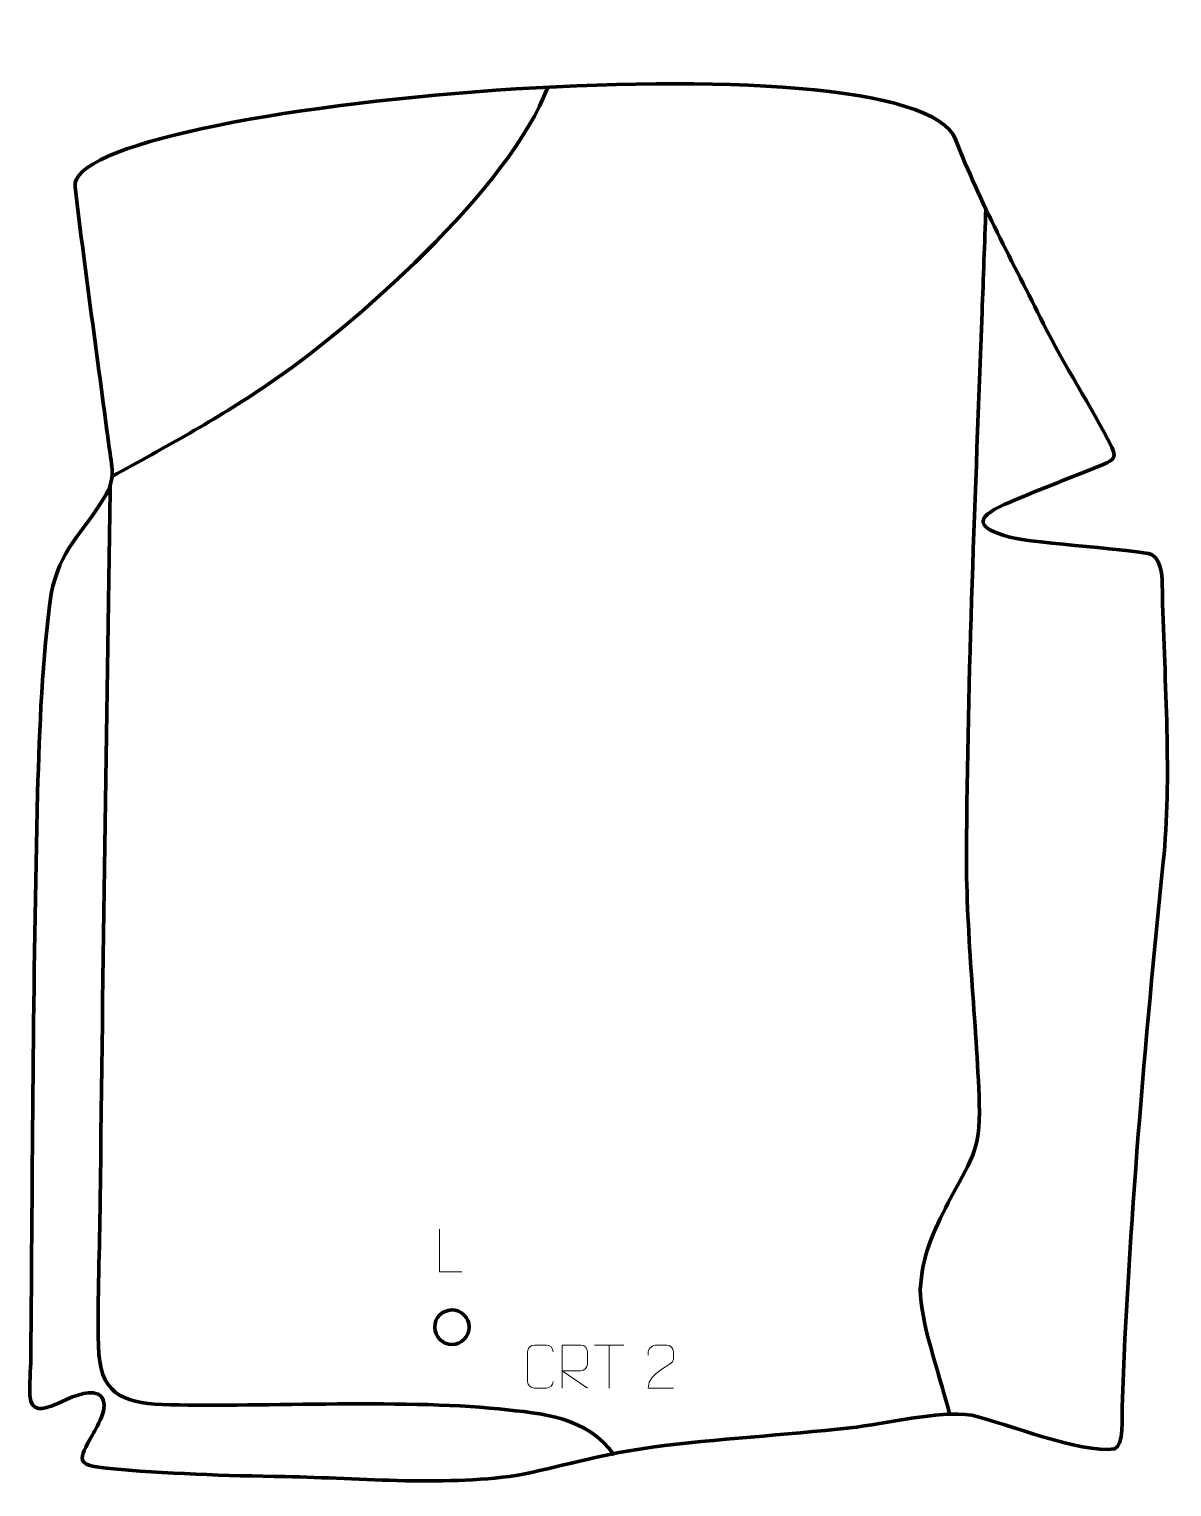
# Model space of a CAD drawing. Header units: millimetres. Extents: x -613 to 51, y 197 to 1044.
import ezdxf

# ---------------------------------------------------------------- set-up
doc = ezdxf.new("R2010")
doc.units = ezdxf.units.MM
doc.header["$MEASUREMENT"] = 0
doc.layers.add('layer 2', color=7, linetype='Continuous')
doc.layers.add('layer 3', color=7, linetype='Continuous')

msp = doc.modelspace()

# ---------------------------------------------------------------- linework, layer by layer
at = {"layer": 'layer 2', "color": 142, "lineweight": 158}
for points, knots in [([(-564.7429, 784.3605), (-533.668, 801.4035), (-504.9483, 816.96), (-475.4667, 836.9338), (-475.4667, 836.9338), (-425.6362, 870.1739), (-332.7559, 952.561), (-311.5522, 1010.595)], [0, 0, 0, 0, 0.33333333, 0.33333333, 0.33333333, 0.33333333, 1, 1, 1, 1]), ([(-56.8708, 939.8211), (-57.6013, 919.7799), (-58.3317, 899.7388), (-59.0621, 879.6975), (-59.0621, 879.6975), (-62.8976, 774.7371), (-67.632, 669.8382), (-68.1372, 564.7877), (-68.1372, 564.7877), (-68.3146, 516.6769), (-62.3336, 467.9236), (-60.6729, 419.6241), (-60.6729, 419.6241), (-59.7606, 391.7564), (-66.361, 385.941), (-78.7044, 362.2297), (-78.7044, 362.2297), (-87.61, 345.1226), (-93.981, 331.3165), (-94.9603, 311.661), (-94.9603, 311.661), (-94.9268, 293.0359), (-84.2354, 263.4646), (-79.0703, 243.5631), (-79.0703, 243.5631), (-79.0703, 243.5631), (-77.931, 239.1922), (-77.931, 239.1922)], [0, 0, 0, 0, 0.125, 0.125, 0.125, 0.125, 0.25, 0.25, 0.25, 0.25, 0.375, 0.375, 0.375, 0.375, 0.5, 0.5, 0.5, 0.5, 0.625, 0.625, 0.625, 0.625, 0.75, 0.75, 0.75, 0.75, 1, 1, 1, 1]), ([(-272.9208, 215.4735), (-289.1051, 237.9672), (-313.841, 239.5188), (-339.9879, 242.2743), (-339.9879, 242.2743), (-396.2308, 248.2021), (-486.5683, 243.0973), (-535.472, 244.8587), (-535.472, 244.8587), (-559.3346, 245.7181), (-572.2203, 251.7399), (-572.7028, 279.0749), (-572.7028, 279.0749), (-573.1889, 306.6162), (-571.977, 335.708), (-571.6688, 363.4134), (-571.6688, 363.4134), (-570.0843, 500.8863), (-567.9698, 638.3524), (-565.945, 775.8194), (-565.945, 775.8194), (-565.929, 776.9083), (-565.9129, 777.9973), (-565.8969, 779.0863)], [0, 0, 0, 0, 0.14285714, 0.14285714, 0.14285714, 0.14285714, 0.28571429, 0.28571429, 0.28571429, 0.28571429, 0.42857143, 0.42857143, 0.42857143, 0.42857143, 0.57142857, 0.57142857, 0.57142857, 0.57142857, 0.71428571, 0.71428571, 0.71428571, 0.71428571, 1, 1, 1, 1])]:
    msp.add_open_spline(points, degree=3, knots=knots, dxfattribs=at)
at = {"layer": 'layer 2', "color": 250, "lineweight": 9}
for points, knots in [([(-361.4498, 321.9134), (-361.4498, 321.9134), (-374.3989, 321.9134), (-374.3989, 321.9134), (-374.3989, 321.9134), (-374.3989, 321.9134), (-374.3989, 346.867), (-374.3989, 346.867)], [0, 0, 0, 0, 0.33333333, 0.33333333, 0.33333333, 0.33333333, 1, 1, 1, 1]), ([(-308.3453, 258.2309), (-308.4851, 255.9075), (-310.1623, 254.4279), (-312.31, 254.4171), (-312.31, 254.4171), (-314.6419, 254.4175), (-316.9738, 254.4175), (-319.3053, 254.4171), (-319.3053, 254.4171), (-321.2303, 254.3117), (-323.2024, 256.1962), (-323.1912, 258.2135), (-323.1912, 258.2135), (-323.1908, 263.9836), (-323.1908, 269.7533), (-323.1912, 275.5226), (-323.1912, 275.5226), (-323.187, 277.6607), (-321.4403, 279.3799), (-319.2879, 279.3664), (-319.2879, 279.3664), (-316.9622, 279.3664), (-314.6361, 279.3664), (-312.31, 279.3664), (-312.31, 279.3664), (-310.3634, 279.4019), (-308.372, 277.9104), (-308.3453, 275.4728)], [0, 0, 0, 0, 0.125, 0.125, 0.125, 0.125, 0.25, 0.25, 0.25, 0.25, 0.375, 0.375, 0.375, 0.375, 0.5, 0.5, 0.5, 0.5, 0.625, 0.625, 0.625, 0.625, 0.75, 0.75, 0.75, 0.75, 1, 1, 1, 1]), ([(-303.1004, 254.4132), (-303.1004, 254.4132), (-303.1004, 279.3667), (-303.1004, 279.3667), (-303.1004, 279.3667), (-299.5056, 279.3667), (-295.9101, 279.3667), (-292.3149, 279.3667), (-292.3149, 279.3667), (-289.9896, 279.329), (-288.4323, 277.839), (-288.4364, 275.4726), (-288.4364, 275.4726), (-288.4368, 273.4371), (-288.4368, 270.3777), (-288.4364, 268.3417), (-288.4364, 268.3417), (-288.4429, 266.4662), (-290.2552, 264.5244), (-292.2647, 264.5053), (-292.2647, 264.5053), (-292.2647, 264.5053), (-303.1004, 264.5053), (-303.1004, 264.5053), (-303.1004, 264.5053), (-303.1004, 264.5053), (-288.4457, 254.4132), (-288.4457, 254.4132)], [0, 0, 0, 0, 0.125, 0.125, 0.125, 0.125, 0.25, 0.25, 0.25, 0.25, 0.375, 0.375, 0.375, 0.375, 0.5, 0.5, 0.5, 0.5, 0.625, 0.625, 0.625, 0.625, 0.75, 0.75, 0.75, 0.75, 1, 1, 1, 1]), ([(-238.3969, 254.4028), (-243.3113, 254.4031), (-248.2257, 254.4031), (-253.1398, 254.4028), (-253.1398, 254.4028), (-253.1398, 264.3351), (-238.4888, 266.9763), (-238.3969, 271.2866), (-238.3969, 271.2866), (-238.3972, 272.7107), (-238.3972, 274.1344), (-238.3969, 275.5577), (-238.3969, 275.5577), (-238.4138, 277.6348), (-240.5366, 279.3596), (-242.2076, 279.3769), (-242.2076, 279.3769), (-244.2808, 279.3765), (-246.3537, 279.3765), (-248.4261, 279.3769), (-248.4261, 279.3769), (-250.2482, 279.3934), (-253.0729, 277.6013), (-253.1398, 275.5077), (-253.1398, 275.5077), (-253.1398, 275.5077), (-253.1398, 273.4529), (-253.1398, 273.4529)], [0, 0, 0, 0, 0.125, 0.125, 0.125, 0.125, 0.25, 0.25, 0.25, 0.25, 0.375, 0.375, 0.375, 0.375, 0.5, 0.5, 0.5, 0.5, 0.625, 0.625, 0.625, 0.625, 0.75, 0.75, 0.75, 0.75, 1, 1, 1, 1])]:
    msp.add_open_spline(points, degree=3, knots=knots, dxfattribs=at)
at = {"layer": 'layer 2', "color": 142, "lineweight": 200}
msp.add_open_spline([(-367.1815, 279.796), (-372.7042, 279.7673), (-377.2046, 284.2211), (-377.2333, 289.7439), (-377.2333, 289.7439), (-377.2621, 295.2666), (-372.8083, 299.767), (-367.2855, 299.7957), (-367.2855, 299.7957), (-361.7627, 299.8245), (-357.2623, 295.3706), (-357.2336, 289.8479), (-357.2336, 289.8479), (-357.2049, 284.3251), (-361.6587, 279.8247), (-367.1815, 279.796)], degree=3, knots=[0, 0, 0, 0, 0.2, 0.2, 0.2, 0.2, 0.4, 0.4, 0.4, 0.4, 0.6, 0.6, 0.6, 0.6, 1, 1, 1, 1], dxfattribs=at)
at = {"layer": 'layer 2', "color": 250, "lineweight": 9}
for points in [[(-284.2619, 279.3432), (-284.2619, 279.3432), (-267.2747, 279.3432), (-267.2747, 279.3432)], [(-275.7681, 254.4132), (-275.7681, 254.4132), (-275.7681, 279.3667), (-275.7681, 279.3667)]]:
    msp.add_open_spline(points, degree=3, dxfattribs=at)
at = {"layer": 'layer 3', "color": 242, "lineweight": 158}
msp.add_open_spline([(-74.4702, 980.203), (-60.5711, 944.1153), (-40.8112, 908.0202), (-23.5007, 873.248), (-23.5007, 873.248), (-11.2707, 848.6812), (3.9616, 825.51), (16.4015, 801.2301), (16.4015, 801.2301), (20.0456, 794.1179), (15.4717, 793.0356), (8.9913, 790.3603), (8.9913, 790.3603), (-9.1839, 782.8996), (-28.3121, 775.8166), (-46.1814, 767.91), (-46.1814, 767.91), (-64.309, 759.8892), (-61.3856, 754.1221), (-43.6693, 749.181), (-43.6693, 749.181), (-27.9649, 745.0406), (33.6533, 741.7095), (39.3398, 738.9281), (39.3398, 738.9281), (46.5239, 735.4144), (45.5628, 721.8616), (45.7465, 714.8334), (45.7465, 714.8334), (47.0392, 665.3748), (51.2251, 608.3023), (46.2778, 560.3631), (46.2778, 560.3631), (35.5832, 455.4246), (26.2079, 348.8201), (22.2707, 243.4213), (22.2707, 243.4213), (22.1767, 238.2671), (23.5623, 221.1001), (17.8562, 219.0537), (17.8562, 219.0537), (-2.615, 216.391), (-43.4412, 233.4574), (-65.0048, 238.6316), (-65.0048, 238.6316), (-85.6137, 241.4667), (-114.4317, 233.6437), (-135.9384, 231.2507), (-135.9384, 231.2507), (-174.0592, 227.155), (-212.9556, 224.8566), (-250.8528, 220.0655), (-250.8528, 220.0655), (-276.9789, 216.5244), (-300.2481, 209.8211), (-325.7242, 204.3315), (-325.7242, 204.3315), (-368.6892, 196.9948), (-420.0619, 202.1342), (-464.0819, 202.9439), (-464.0819, 202.9439), (-498.792, 203.4874), (-533.434, 204.6103), (-568.0185, 207.7635), (-568.0185, 207.7635), (-585.9474, 209.9389), (-584.4685, 212.3668), (-576.1709, 227.1925), (-576.1709, 227.1925), (-573.0649, 232.7419), (-564.5763, 246.0232), (-572.9004, 250.9088), (-572.9004, 250.9088), (-586.2902, 256.6324), (-610.9946, 230.062), (-612.4871, 250.1047), (-612.4871, 250.1047), (-612.9347, 256.1164), (-612.0365, 265.1603), (-611.9801, 271.6965), (-611.9801, 271.6965), (-611.0293, 381.1443), (-610.7824, 491.0955), (-608.0069, 600.4804), (-608.0069, 600.4804), (-606.9149, 637.6438), (-605.4291, 679.3398), (-600.1181, 715.9973), (-600.1181, 715.9973), (-595.1917, 741.9835), (-581.9819, 751.0083), (-569.4806, 771.6768), (-569.4806, 771.6768), (-562.1008, 783.8779), (-564.8953, 789.1622), (-566.5974, 802.2728), (-566.5974, 802.2728), (-573.6436, 856.5436), (-579.7164, 898.3279), (-586.2426, 952.6074), (-586.2426, 952.6074), (-592.115, 1001.4528), (-98.9869, 1044.2963), (-74.4702, 980.203)], degree=3, knots=[0, 0, 0, 0, 0.03703704, 0.03703704, 0.03703704, 0.03703704, 0.07407407, 0.07407407, 0.07407407, 0.07407407, 0.11111111, 0.11111111, 0.11111111, 0.11111111, 0.14814815, 0.14814815, 0.14814815, 0.14814815, 0.18518519, 0.18518519, 0.18518519, 0.18518519, 0.22222222, 0.22222222, 0.22222222, 0.22222222, 0.25925926, 0.25925926, 0.25925926, 0.25925926, 0.2962963, 0.2962963, 0.2962963, 0.2962963, 0.33333333, 0.33333333, 0.33333333, 0.33333333, 0.37037037, 0.37037037, 0.37037037, 0.37037037, 0.40740741, 0.40740741, 0.40740741, 0.40740741, 0.44444444, 0.44444444, 0.44444444, 0.44444444, 0.48148148, 0.48148148, 0.48148148, 0.48148148, 0.51851852, 0.51851852, 0.51851852, 0.51851852, 0.55555556, 0.55555556, 0.55555556, 0.55555556, 0.59259259, 0.59259259, 0.59259259, 0.59259259, 0.62962963, 0.62962963, 0.62962963, 0.62962963, 0.66666667, 0.66666667, 0.66666667, 0.66666667, 0.7037037, 0.7037037, 0.7037037, 0.7037037, 0.74074074, 0.74074074, 0.74074074, 0.74074074, 0.77777778, 0.77777778, 0.77777778, 0.77777778, 0.81481481, 0.81481481, 0.81481481, 0.81481481, 0.85185185, 0.85185185, 0.85185185, 0.85185185, 0.88888889, 0.88888889, 0.88888889, 0.88888889, 0.92592593, 0.92592593, 0.92592593, 0.92592593, 1, 1, 1, 1], dxfattribs=at)

doc.saveas('drawing.dxf')
